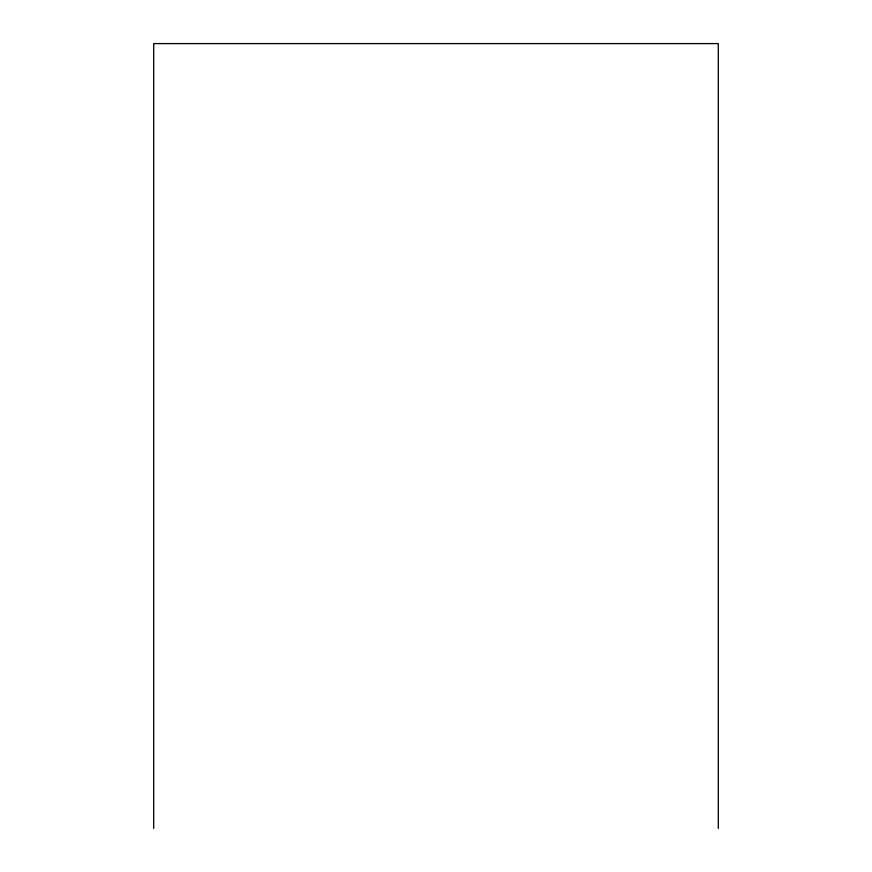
<?xml version="1.0" encoding="UTF-8"?>
<svg xmlns="http://www.w3.org/2000/svg" width="872" height="872" viewBox="0 0 872 872"><rect width="100%" height="100%" fill="white"/><g stroke="black" fill="none" stroke-linecap="round" stroke-linejoin="round"><path stroke-width="1.31" d="M718.299 828.4L718.299 43.6L153.701 43.6L153.701 828.4"/></g></svg>
